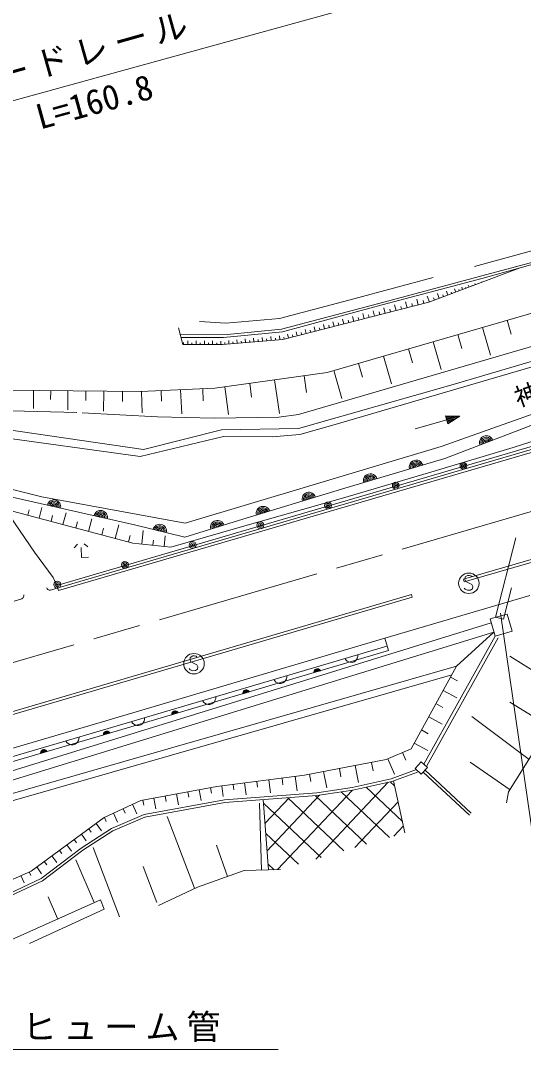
# Model space of a CAD drawing. Units: millimetres, scale not verified. Extents: x 40000 to 680000, y 20000 to 380000.
# Drawn here: x 178164 to 214928, y 266315 to 341502 of the extents above; entities that cross this region are included whole.
import ezdxf
from ezdxf.enums import TextEntityAlignment as Align

# ---------------------------------------------------------------- set-up
doc = ezdxf.new("R2010")
doc.units = ezdxf.units.MM
doc.header["$LTSCALE"] = 1000
for name, pattern in [('CHAIN', [18.5, 12, -1.5, 3.5, -1.5]), ('DASHED', [7.5, 6, -1.5]), ('DASHED_SPACED', [12, 6, -6])]:
    doc.linetypes.add(name, pattern=pattern)
for name, color, linetype, lineweight in [('M-BGD', 7, 'Continuous', 13), ('M-BMK', 2, 'CHAIN', 13), ('M-STR-HTXT', 7, 'Continuous', 13)]:
    doc.layers.add(name, color=color, linetype=linetype, lineweight=lineweight)
doc.styles.add('ＭＳ ゴシック', font='')
doc.styles.get('ＭＳ ゴシック').set_extended_font_data('MS Gothic')

msp = doc.modelspace()

# ---------------------------------------------------------------- hatches: boundary and pattern name
at = {"layer": 'M-BGD'}
h = msp.add_hatch(dxfattribs=at)
h.set_pattern_fill('USER', color=256, style=0, pattern_type=2)
h.set_pattern_definition([(226.673, (202043, 282659), (1091.17, -1029.25), []), (316.673, (202043, 282659), (1029.25, 1091.17), [])])
h.paths.add_polyline_path([(197178, 279462), (196278, 279435), (195912, 284570), (199834, 284862), (202452, 285255), (205223, 285879), (205432, 285942), (206265, 282145)])

# ---------------------------------------------------------------- linework, layer by layer
for p, q in [((209978, 321651), (209888, 321891)), ((210231, 321747), (210196, 321841)), ((210485, 321842), (210414, 322031)), ((210719, 321931), (210692, 322001)), ((210952, 322019), (210899, 322160)), ((211186, 322107), (211169, 322154)), ((211420, 322195), (211385, 322290)), ((211654, 322283), (211645, 322307)), ((211888, 322371), (211870, 322419)), ((207236, 320714), (207125, 321153)), ((208062, 320929), (207899, 321361)), ((208418, 321063), (208350, 321243)), ((208774, 321198), (208638, 321558)), ((209092, 321318), (209036, 321466)), ((209410, 321437), (209299, 321734)), ((209694, 321544), (209649, 321664)), ((204038, 319904), (203938, 320298)), ((204820, 320102), (204716, 320511)), ((205217, 320202), (205164, 320412)), ((205614, 320303), (205507, 320722)), ((206016, 320405), (205962, 320619)), ((206419, 320507), (206310, 320936)), ((206828, 320611), (206772, 320830)), ((207650, 320819), (207593, 321043)), ((201796, 319335), (201707, 319687)), ((202162, 319428), (202115, 319611)), ((202527, 319520), (202434, 319886)), ((202900, 319615), (202852, 319805)), ((203274, 319710), (203177, 320090)), ((203656, 319807), (203606, 320004)), ((204429, 320003), (204377, 320207)), ((213749, 319596), (214040, 318589)), ((199039, 318636), (198963, 318936)), ((199372, 318720), (199332, 318877)), ((199704, 318805), (199625, 319117)), ((200045, 318891), (200004, 319054)), ((200386, 318978), (200303, 319303)), ((200734, 319066), (200691, 319235)), ((201083, 319154), (200997, 319493)), ((201440, 319245), (201395, 319421)), ((211946, 319074), (212529, 317061)), ((190384, 317834), (190384, 318094)), ((190994, 317833), (190994, 318091)), ((191601, 317833), (191601, 318089)), ((192205, 317833), (192205, 318086)), ((192807, 317832), (192807, 318084)), ((193400, 317872), (193380, 318117)), ((194001, 317923), (193980, 318174)), ((194306, 317948), (194295, 318077)), ((194610, 317974), (194588, 318232)), ((194918, 318000), (194907, 318133)), ((195227, 318026), (195204, 318291)), ((195539, 318053), (195527, 318189)), ((195851, 318079), (195828, 318351)), ((196168, 318106), (196156, 318245)), ((196484, 318133), (196460, 318411)), ((196805, 318160), (196792, 318303)), ((197125, 318188), (197101, 318473)), ((197442, 318231), (197407, 318369)), ((197752, 318310), (197682, 318585)), ((198070, 318390), (198034, 318534)), ((198388, 318471), (198315, 318759)), ((198713, 318553), (198675, 318703)), ((210137, 318551), (210430, 317540)), ((190078, 317834), (190078, 317964)), ((190689, 317833), (190689, 317963)), ((191297, 317833), (191298, 317961)), ((191903, 317833), (191903, 317960)), ((192506, 317832), (192506, 317958)), ((193104, 317846), (193093, 317969)), ((193701, 317897), (193690, 318023)), ((206514, 317502), (206807, 316488)), ((208328, 318027), (208913, 316007)), ((204699, 316977), (205286, 314949)), ((201057, 315923), (201646, 313887)), ((202878, 316450), (203172, 315432)), ((196739, 315247), (197083, 312787)), ((198905, 315550), (199077, 314320)), ((179115, 314476), (179100, 313155)), ((180371, 314462), (180364, 313801)), ((181628, 314447), (181612, 313057)), ((182941, 314432), (182933, 313737)), ((184253, 314417), (184236, 312954)), ((185624, 314401), (185615, 313670)), ((186994, 314388), (187066, 312842)), ((188431, 314455), (188466, 313682)), ((189867, 314522), (189949, 312751)), ((191483, 314596), (191524, 313711)), ((193093, 314738), (193376, 312707)), ((194916, 314993), (195058, 313977)), ((221540, 312133), (180827, 300229)), ((209320, 312319), (207014, 311675)), ((210283, 312588), (209239, 312608)), ((209239, 312608), (209401, 312030)), ((209448, 312604), (209255, 312550)), ((209272, 312492), (209657, 312600)), ((209866, 312596), (209288, 312434)), ((209304, 312377), (210074, 312592)), ((210283, 312588), (209320, 312319)), ((209336, 312261), (210107, 312476)), ((209930, 312365), (209352, 312203)), ((209368, 312145), (209754, 312253)), ((209577, 312141), (209384, 312088)), ((210283, 312588), (209401, 312030)), ((220893, 311727), (180917, 300039)), ((221652, 311749), (180939, 299845)), ((240909, 309491), (210536, 300677)), ((240964, 309299), (210591, 300485)), ((178693, 305348), (178798, 305742)), ((179517, 305129), (179726, 305917)), ((180391, 304897), (180504, 305323)), ((181266, 304666), (181491, 305517)), ((182194, 304420), (182315, 304879)), ((183122, 304174), (183365, 305092)), ((185091, 303651), (185354, 304641)), ((184106, 303912), (184238, 304407)), ((186051, 303397), (186178, 303876)), ((187028, 303243), (187135, 304228)), ((188659, 303067), (188742, 303838)), ((182325, 303240), (182090, 302976)), ((182630, 302255), (182589, 303004)), ((183088, 303032), (182825, 303267)), ((187844, 303155), (187885, 303540)), ((183129, 302283), (182630, 302255)), ((180546, 300812), (180827, 300229)), ((210672, 300847), (210652, 300665)), ((210847, 300947), (210672, 300847)), ((210967, 300953), (210847, 300947)), ((211088, 300930), (210967, 300953)), ((211151, 300873), (211088, 300930)), ((180087, 300026), (180079, 300055)), ((180111, 299981), (180087, 300026)), ((180917, 300039), (180437, 299899)), ((180827, 300229), (180939, 299845)), ((210591, 300485), (210536, 300677)), ((210662, 299945), (210597, 300031)), ((210652, 300665), (210720, 300519)), ((210720, 300519), (211153, 300303)), ((211153, 300303), (211221, 300156)), ((211221, 300156), (211201, 299975)), ((206736, 299555), (169969, 288771)), ((206792, 299363), (170025, 288579)), ((178249, 299246), (178172, 299224)), ((178311, 299285), (178249, 299246)), ((178350, 299327), (178311, 299285)), ((178384, 299389), (178350, 299327)), ((178399, 299446), (178384, 299389)), ((178391, 299547), (178402, 299509)), ((178402, 299509), (178399, 299446)), ((180157, 299932), (180111, 299981)), ((180197, 299902), (180157, 299932)), ((180244, 299884), (180197, 299902)), ((180310, 299872), (180244, 299884)), ((180360, 299877), (180310, 299872)), ((180437, 299899), (180360, 299877)), ((204783, 296368), (215392, 299482)), ((206792, 299363), (206736, 299555)), ((210847, 299865), (210662, 299945)), ((211056, 299877), (210847, 299865)), ((211201, 299975), (211056, 299877)), ((177692, 299085), (178172, 299224)), ((213743, 298133), (212490, 297775)), ((212490, 297775), (212851, 296511)), ((214103, 296869), (213743, 298133)), ((167366, 283528), (212573, 297484)), ((212764, 296815), (167595, 282937)), ((183984, 290218), (204783, 296368)), ((204783, 296368), (205052, 295457)), ((207656, 287154), (212851, 296511)), ((207874, 287032), (213069, 296390)), ((212851, 296511), (214103, 296869)), ((184154, 289643), (204953, 295793)), ((205052, 295457), (184253, 289307)), ((190575, 294967), (190555, 294786)), ((190555, 294786), (190623, 294640)), ((190750, 295067), (190575, 294967)), ((190870, 295074), (190750, 295067)), ((190991, 295050), (190870, 295074)), ((191054, 294994), (190991, 295050)), ((201874, 294882), (201946, 294779)), ((201946, 294779), (202032, 294700)), ((202653, 294717), (202732, 294802)), ((202732, 294802), (202799, 294927)), ((202799, 294927), (202828, 295040)), ((202828, 295040), (202833, 295166)), ((218337, 292294), (213927, 295050)), ((190565, 294065), (190500, 294152)), ((190749, 293985), (190565, 294065)), ((190623, 294640), (191056, 294423)), ((190959, 293997), (190749, 293985)), ((191104, 294095), (190959, 293997)), ((191056, 294423), (191124, 294277)), ((191124, 294277), (191104, 294095)), ((200092, 293991), (199613, 293849)), ((199621, 293893), (200062, 294023)), ((200031, 294056), (199629, 293937)), ((199630, 293969), (199663, 294031)), ((199646, 293984), (199991, 294086)), ((199663, 294031), (199703, 294074)), ((199942, 294113), (199673, 294034)), ((199703, 294074), (199755, 294110)), ((199722, 294079), (199876, 294125)), ((199755, 294110), (199831, 294133)), ((199831, 294133), (199895, 294130)), ((199895, 294130), (199951, 294116)), ((199951, 294116), (200013, 294082)), ((200013, 294082), (200056, 294043)), ((200056, 294043), (200092, 293991)), ((202032, 294700), (202156, 294632)), ((202156, 294632), (202269, 294603)), ((202269, 294603), (202396, 294599)), ((202396, 294599), (202549, 294644)), ((202549, 294644), (202653, 294717)), ((196674, 293345), (196746, 293241)), ((196746, 293241), (196832, 293162)), ((197453, 293179), (197532, 293265)), ((197532, 293265), (197600, 293389)), ((197600, 293389), (197629, 293502)), ((197629, 293502), (197633, 293628)), ((199613, 293849), (199615, 293912)), ((199615, 293912), (199630, 293969)), ((209599, 293520), (210097, 293246)), ((194421, 292355), (194862, 292486)), ((194832, 292518), (194429, 292399)), ((194430, 292431), (194464, 292493)), ((194446, 292446), (194792, 292548)), ((194464, 292493), (194503, 292536)), ((194742, 292575), (194473, 292496)), ((194503, 292536), (194555, 292572)), ((194522, 292542), (194676, 292587)), ((194555, 292572), (194632, 292595)), ((194632, 292595), (194695, 292593)), ((194695, 292593), (194751, 292578)), ((194751, 292578), (194814, 292544)), ((194814, 292544), (194856, 292505)), ((194856, 292505), (194893, 292453)), ((196832, 293162), (196957, 293095)), ((196957, 293095), (197070, 293066)), ((197070, 293066), (197196, 293061)), ((197196, 293061), (197349, 293107)), ((197349, 293107), (197453, 293179)), ((209065, 292548), (210061, 292001)), ((191474, 291807), (191547, 291704)), ((192253, 291641), (192332, 291727)), ((192332, 291727), (192400, 291852)), ((192400, 291852), (192429, 291964)), ((192429, 291964), (192433, 292091)), ((194893, 292453), (194413, 292311)), ((194413, 292311), (194415, 292375)), ((194415, 292375), (194430, 292431)), ((189632, 290981), (189229, 290862)), ((189247, 290909), (189592, 291011)), ((189264, 290956), (189303, 290999)), ((189542, 291038), (189274, 290958)), ((189303, 290999), (189355, 291035)), ((189323, 291004), (189476, 291050)), ((189355, 291035), (189432, 291057)), ((189432, 291057), (189495, 291055)), ((189495, 291055), (189552, 291041)), ((189552, 291041), (189614, 291007)), ((189614, 291007), (189657, 290967)), ((191547, 291704), (191633, 291625)), ((191633, 291625), (191757, 291557)), ((191757, 291557), (191870, 291528)), ((191870, 291528), (191996, 291524)), ((191996, 291524), (192150, 291569)), ((192150, 291569), (192253, 291641)), ((208534, 291583), (209028, 291311)), ((216837, 289895), (213945, 291703)), ((186275, 290270), (186347, 290166)), ((187133, 290190), (187200, 290314)), ((187200, 290314), (187229, 290427)), ((187229, 290427), (187234, 290553)), ((189693, 290916), (189213, 290774)), ((189213, 290774), (189216, 290837)), ((189216, 290837), (189230, 290893)), ((189221, 290818), (189662, 290948)), ((189230, 290893), (189264, 290956)), ((189657, 290967), (189693, 290916)), ((208004, 290618), (208991, 290075)), ((215338, 287496), (211151, 290656)), ((170812, 286339), (183984, 290218)), ((170979, 285763), (184154, 289643)), ((184224, 289340), (184665, 289471)), ((184635, 289503), (184232, 289384)), ((184233, 289416), (184267, 289478)), ((184249, 289431), (184594, 289533)), ((184267, 289478), (184306, 289521)), ((184545, 289560), (184276, 289481)), ((184306, 289521), (184358, 289557)), ((184325, 289526), (184479, 289572)), ((184358, 289557), (184435, 289580)), ((184435, 289580), (184498, 289578)), ((184498, 289578), (184554, 289563)), ((184554, 289563), (184616, 289529)), ((184616, 289529), (184659, 289490)), ((184659, 289490), (184696, 289438)), ((186347, 290166), (186433, 290087)), ((186433, 290087), (186557, 290020)), ((186557, 290020), (186670, 289990)), ((186670, 289990), (186796, 289986)), ((186796, 289986), (186950, 290031)), ((186950, 290031), (187054, 290104)), ((187054, 290104), (187133, 290190)), ((207477, 289659), (207967, 289390)), ((184253, 289307), (171076, 285426)), ((181479, 288855), (181551, 288751)), ((181551, 288751), (181637, 288672)), ((182258, 288688), (182337, 288774)), ((182337, 288774), (182404, 288898)), ((182404, 288898), (182434, 289011)), ((182434, 289011), (182438, 289137)), ((184696, 289438), (184216, 289296)), ((184216, 289296), (184218, 289359)), ((184218, 289359), (184233, 289416)), ((180101, 288084), (179622, 287943)), ((179622, 287943), (179624, 288006)), ((179624, 288006), (179639, 288063)), ((179630, 287987), (180071, 288117)), ((180040, 288150), (179637, 288031)), ((179639, 288063), (179672, 288125)), ((179655, 288078), (180000, 288180)), ((179672, 288125), (179712, 288168)), ((179951, 288207), (179682, 288128)), ((179712, 288168), (179764, 288204)), ((179731, 288173), (179885, 288218)), ((179764, 288204), (179841, 288226)), ((179841, 288226), (179904, 288224)), ((179904, 288224), (179960, 288209)), ((179960, 288209), (180022, 288176)), ((180022, 288176), (180065, 288136)), ((180065, 288136), (180101, 288084)), ((181637, 288672), (181761, 288604)), ((181761, 288604), (181874, 288575)), ((181874, 288575), (182000, 288571)), ((182000, 288571), (182154, 288616)), ((182154, 288616), (182258, 288688)), ((206088, 288010), (206325, 287455)), ((206950, 288700), (207929, 288162)), ((203825, 287294), (203946, 286668)), ((205016, 287552), (205491, 286441)), ((213957, 285287), (211045, 287309)), ((200322, 286619), (200552, 285424)), ((201474, 286841), (201589, 286244)), ((202626, 287063), (202868, 285810)), ((205263, 286094), (207104, 286761)), ((205319, 285901), (207173, 286573)), ((207609, 286581), (210977, 283432)), ((207746, 286727), (211114, 283578)), ((194538, 285791), (194648, 284926)), ((195428, 285904), (195483, 285472)), ((196318, 286017), (196440, 285060)), ((197282, 286140), (197343, 285661)), ((198246, 286262), (198381, 285204)), ((199287, 286420), (199388, 285896)), ((202415, 285452), (205263, 286094)), ((202452, 285255), (205319, 285901)), ((206265, 282145), (205432, 285942)), ((189558, 284988), (189704, 284195)), ((190389, 285141), (190462, 284745)), ((191220, 285294), (191366, 284500)), ((192052, 285448), (192125, 285051)), ((192887, 285581), (192987, 284797)), ((193073, 284559), (199812, 285060)), ((193713, 285686), (193762, 285294)), ((199812, 285060), (202415, 285452)), ((199834, 284862), (202452, 285255)), ((186353, 284226), (186676, 283532)), ((187100, 284534), (187170, 284158)), ((187193, 283480), (193073, 284559)), ((187251, 283288), (193098, 284360)), ((187899, 284682), (188045, 283891)), ((188729, 284835), (188802, 284439)), ((193098, 284360), (199834, 284862)), ((195778, 279421), (195636, 284299)), ((195912, 284570), (196278, 279435)), ((184807, 282466), (187193, 283480)), ((184956, 283575), (185258, 282929)), ((185655, 283901), (185805, 283578)), ((183696, 282836), (184091, 282297)), ((184291, 283265), (184432, 282963)), ((184902, 282289), (187251, 283288)), ((190871, 278090), (188885, 283337)), ((182606, 281032), (184807, 282466)), ((182607, 282038), (182958, 281559)), ((182721, 280868), (184902, 282289)), ((183152, 282437), (183327, 282198)), ((181546, 281261), (181884, 280800)), ((182077, 281650), (182246, 281419)), ((193288, 278949), (192477, 281250)), ((179673, 278815), (182606, 281032)), ((179777, 278643), (182721, 280868)), ((180458, 280465), (180808, 279987)), ((181002, 280863), (181177, 280624)), ((185390, 276015), (183477, 281069)), ((179901, 280056), (180082, 279809)), ((183552, 277040), (182215, 280182)), ((178194, 279024), (178425, 278501)), ((178796, 279289), (178911, 279028)), ((179343, 279648), (179706, 279153)), ((188131, 277053), (187138, 279676)), ((177356, 277719), (179673, 278815)), ((177430, 277532), (179777, 278643)), ((180854, 275893), (180186, 277464))]:
    msp.add_line(p, q, dxfattribs=at)
at = {"layer": 'M-BGD', "linetype": 'DASHED_SPACED'}
for p, q in [((212879, 297898), (216436, 311812)), ((217017, 311663), (213460, 297749)), ((184275, 276561), (178679, 273998))]:
    msp.add_line(p, q, dxfattribs=at)
at = {"layer": 'M-BGD', "linetype": 'DASHED'}
msp.add_line((212879, 297898), (213460, 297749), dxfattribs=at)
at = {"layer": 'M-BGD'}
for points in [[(262722, 338840), (259557, 334403), (254802, 329518), (250512, 326065), (250657, 325696), (246932, 323211), (246482, 323501), (241515, 320227), (240702, 320800), (237093, 318810), (237266, 317892), (232317, 316227), (224343, 313862), (221398, 312612), (214189, 310306), (208410, 308570), (201701, 306588), (194217, 304482), (189156, 303014), (186360, 303315), (173333, 306769), (165647, 308687), (160257, 309488), (157384, 309482)], [(160562, 310355), (165504, 309729), (174719, 307309), (186487, 304640), (190173, 303745), (194109, 304964), (201623, 307259), (209188, 309508), (215237, 311820), (218529, 313198), (223144, 314943), (225854, 315825), (234302, 318440), (236163, 319227), (241439, 322106), (241923, 321303), (247151, 325197), (249132, 326939), (251124, 328395), (253368, 330211), (256364, 333266), (257999, 335040), (261142, 338563)], [(255687, 337411), (251686, 333053), (248035, 330215), (245394, 328523), (239121, 326335), (239631, 325495), (234409, 322602), (231180, 321258), (223689, 318988), (209788, 314899), (198488, 311687), (192845, 311603), (187143, 310164), (171426, 312452), (169256, 312946)], [(192327, 312438), (197039, 312530), (198494, 312708), (223287, 319938), (231188, 322291), (234335, 323661), (238283, 325840), (237719, 326916), (245137, 329548), (247589, 331115), (251142, 333964), (253985, 337035)], [(249553, 335993), (249185, 335585), (243536, 331790), (237822, 328285), (231349, 324688), (200570, 315782), (192374, 314638), (186944, 314386), (177076, 314500), (175700, 314867)], [(189701, 319039), (190024, 317834), (192937, 317832), (197343, 318206), (208016, 320912), (214695, 323430), (218557, 324522), (224654, 326096), (229518, 328204), (233520, 330280), (237027, 332669)], [(224554, 326242), (211878, 322859), (204726, 320933), (197252, 318942), (193291, 318565), (189836, 318533)], [(168101, 312602), (171958, 311806), (175949, 311148), (186919, 309656), (192999, 311098), (196564, 311084), (198590, 311245), (201170, 311973), (231620, 320887), (234925, 322339), (240240, 325280), (241525, 322802), (235462, 319429), (234033, 318894), (222934, 315351), (208920, 310378), (190190, 304761), (179724, 306700), (165392, 310277), (161785, 310719)], [(189887, 318346), (193011, 318333), (197317, 318744), (200999, 319756), (204590, 320736), (211883, 322658), (214695, 323430)], [(219824, 297608), (218901, 293197), (213847, 285129), (213702, 284342)], [(170060, 276192), (176174, 278134), (178939, 279352), (184267, 283254), (186957, 284508), (192516, 285533), (198910, 286347), (204898, 287501), (206719, 288280), (210040, 294321), (212764, 296815)], [(210040, 294321), (168183, 282348), (167636, 282830)], [(168183, 282348), (168332, 281848), (209694, 293693)], [(188258, 276827), (191104, 278178), (194523, 279384), (197178, 279462)], [(175475, 273051), (175322, 273374), (184012, 277235), (184275, 276561)]]:
    msp.add_lwpolyline(points, dxfattribs=at)
at = {"layer": 'M-BGD', "linetype": 'DASHED_SPACED'}
for points in [[(191248, 319500), (193166, 319377), (197100, 319741), (202538, 321165), (211342, 323540), (219134, 325655), (224251, 326996), (227793, 329161), (227291, 329973)], [(171426, 312452), (176281, 313015), (182670, 312848), (188171, 312550), (192327, 312438)], [(177039, 305786), (179188, 302650), (180546, 300812)]]:
    msp.add_lwpolyline(points, dxfattribs=at)
at = {"layer": 'M-BGD'}
msp.add_lwpolyline([(207008, 286852), (207462, 286425), (207916, 286908), (207463, 287335)], close=True, dxfattribs=at)
for centre, radius in [((210545, 308962), 250), ((210545, 308962), 150), ((210545, 308962), 50), ((205596, 307515), 250), ((205596, 307515), 150), ((205596, 307515), 50), ((200646, 306068), 250), ((200646, 306068), 150), ((200646, 306068), 50), ((195696, 304621), 250), ((195696, 304621), 150), ((195696, 304621), 50), ((190746, 303174), 250), ((190746, 303174), 150), ((190746, 303174), 50), ((185797, 301726), 250), ((185797, 301726), 150), ((185797, 301726), 50), ((210938, 300381), 750), ((180847, 300279), 250), ((180847, 300279), 150), ((180847, 300279), 50), ((190841, 294501), 750)]:
    msp.add_circle(centre, radius, dxfattribs=at)
for centre, radius, start, end in [((212213, 310664), 500, 20.91818, 200.91818), ((212213, 310664), 400, 20.91818, 200.91818), ((212213, 310664), 300, 20.91818, 200.91818), ((212213, 310664), 200, 20.91818, 200.91818), ((212213, 310664), 100, 20.91818, 200.91818), ((212213, 310664), 100, 20.91818, 200.91818), ((207083, 308882), 500, 16.55779, 196.55779), ((207083, 308882), 400, 16.55779, 196.55779), ((207083, 308882), 300, 16.55779, 196.55779), ((207083, 308882), 200, 16.55779, 196.55779), ((203728, 307885), 500, 16.55779, 196.55779), ((203728, 307885), 400, 16.55779, 196.55779), ((207083, 308882), 100, 16.55779, 196.55779), ((207083, 308882), 100, 16.55779, 196.55779), ((203728, 307885), 300, 16.55779, 196.55779), ((203728, 307885), 200, 16.55779, 196.55779), ((203728, 307885), 100, 16.55779, 196.55779), ((203728, 307885), 100, 16.55779, 196.55779), ((199244, 306529), 500, 17.06014, 197.06014), ((199244, 306529), 400, 17.06014, 197.06014), ((199244, 306529), 300, 17.06014, 197.06014), ((180603, 305975), 500, 347.2199, 167.2199), ((180603, 305975), 400, 347.2199, 167.2199), ((180603, 305975), 300, 347.2199, 167.2199), ((180603, 305975), 200, 347.2199, 167.2199), ((180603, 305975), 100, 347.2199, 167.2199), ((180603, 305975), 100, 347.2199, 167.2199), ((199244, 306529), 200, 17.06014, 197.06014), ((199244, 306529), 100, 17.06014, 197.06014), ((199244, 306529), 100, 17.06014, 197.06014), ((184016, 305200), 500, 347.2199, 167.2199), ((184016, 305200), 400, 347.2199, 167.2199), ((184016, 305200), 300, 347.2199, 167.2199), ((184016, 305200), 200, 347.2199, 167.2199), ((184016, 305200), 100, 347.2199, 167.2199), ((184016, 305200), 100, 347.2199, 167.2199), ((195898, 305502), 500, 17.06014, 197.06014), ((195898, 305502), 400, 17.06014, 197.06014), ((195898, 305502), 300, 17.06014, 197.06014), ((195898, 305502), 200, 17.06014, 197.06014), ((195898, 305502), 100, 17.06014, 197.06014), ((195898, 305502), 100, 17.06014, 197.06014), ((188330, 304193), 500, 346.36028, 166.36028), ((188330, 304193), 400, 346.36028, 166.36028), ((192552, 304475), 500, 17.06014, 197.06014), ((192552, 304475), 400, 17.06014, 197.06014), ((192552, 304475), 300, 17.06014, 197.06014), ((192552, 304475), 200, 17.06014, 197.06014), ((192552, 304475), 100, 17.06014, 197.06014), ((192552, 304475), 100, 17.06014, 197.06014), ((188330, 304193), 300, 346.36028, 166.36028), ((188330, 304193), 200, 346.36028, 166.36028), ((188330, 304193), 100, 346.36028, 166.36028), ((188330, 304193), 100, 346.36028, 166.36028)]:
    msp.add_arc(centre, radius, start, end, dxfattribs=at)
at = {"layer": 'M-BMK'}
msp.add_line((170547, 292538), (227131, 309004), dxfattribs=at)
at = {"layer": 'M-STR-HTXT'}
msp.add_line((106023, 315886), (240651, 353033), dxfattribs=at)
for points in [[(213241, 298185), (215913, 279905), (237649, 279905)], [(166771, 283052), (176164, 266315), (196990, 266315)]]:
    msp.add_lwpolyline(points, dxfattribs=at)

# ---------------------------------------------------------------- texts
at = {"layer": 'M-BGD', "insert": (218332, 315202), "char_height": 1320, "attachment_point": 5, "rotation": 19.501, "style": 'ＭＳ ゴシック'}
msp.add_mtext('\\T1.56;神田川', dxfattribs=at)
at = {"layer": 'M-STR-HTXT', "style": 'ＭＳ ゴシック'}
msp.add_text('L=160.8', height=1833, rotation=15.426, dxfattribs=at).set_placement((183942, 334161), align=Align.BOTTOM_CENTER)
at = {"layer": 'M-STR-HTXT', "insert": (182141, 338945), "char_height": 1833, "attachment_point": 5, "rotation": 15.792, "style": 'ＭＳ ゴシック'}
msp.add_mtext('\\T1.2;ガードレール', dxfattribs=at)
at = {"layer": 'M-STR-HTXT', "insert": (185788, 267865), "char_height": 1833, "attachment_point": 5, "style": 'ＭＳ ゴシック'}
msp.add_mtext('\\T1.2;ヒューム管', dxfattribs=at)

doc.saveas('drawing.dxf')
